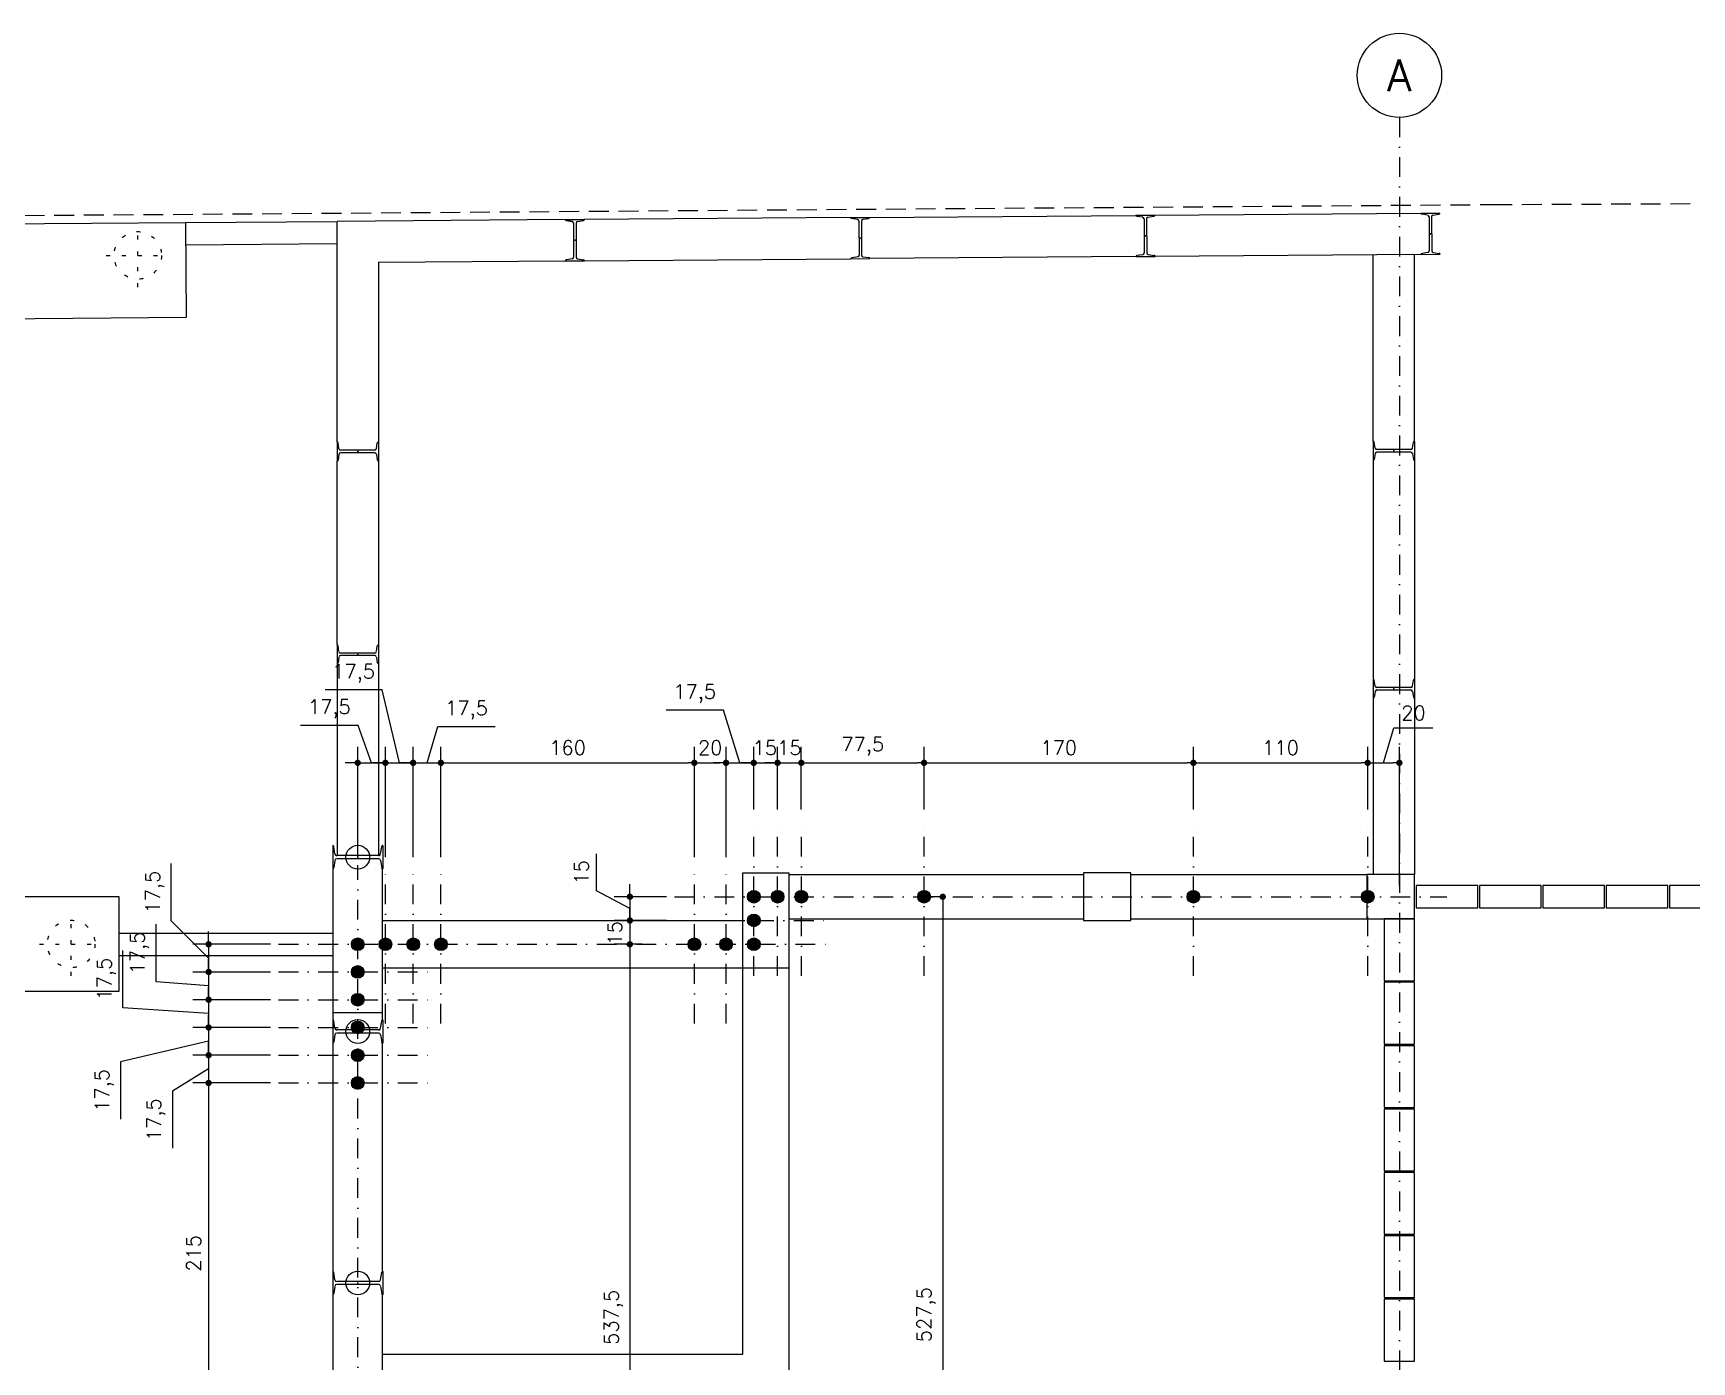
# Model space of a CAD drawing. Extents: x 26375 to 47400, y -1187 to 1911.
# Drawn here: x 42823 to 43870, y 1073 to 1911 of the extents above; entities that cross this region are included whole.
import ezdxf
from ezdxf.enums import TextEntityAlignment as Align

# ---------------------------------------------------------------- set-up
doc = ezdxf.new("R2010")
doc.units = 0
doc.header["$LTSCALE"] = 25
for name, pattern in [('DASHDOT', [1, 0.5, -0.25, 0, -0.25]), ('DASHED2', [0.375, 0.25, -0.125]), ('ESTILO_TQS_0002', [0.4, 0.1, -0.3])]:
    doc.linetypes.add(name, pattern=pattern)
for name, color, linetype in [('COTA', 1, 'Continuous'), ('EIXO_AUXILIAR', 1, 'DASHDOT'), ('EIXOS', 1, 'DASHDOT'), ('FERRO', 4, 'Continuous'), ('H7', 1, 'Continuous'), ('IND-EIXOS', 2, 'Continuous'), ('PROJ', 252, 'Continuous'), ('TERRENO', 1, 'Continuous'), ('TEXT-EIXOS', 3, 'Continuous')]:
    doc.layers.add(name, color=color, linetype=linetype)
doc.styles.add('COTA', font='romans.shx')
doc.styles.get("Standard").update_dxf_attribs({"font": 'romans.shx'})
doc.dimstyles.new('forma', dxfattribs={"dimtxt": 1.8, "dimasz": 0.8, "dimexe": 2, "dimexo": 1, "dimgap": 1, "dimtad": 1, "dimdec": 1, "dimzin": 9, "dimtxsty": 'COTA', "dimblk1": 'DOT', "dimblk2": 'DOT', "dimsah": 1, "dimcen": 0, "dimdle": 1, "dimclrd": 256, "dimclre": 256, "dimclrt": 2, "dimadec": 0, "dimazin": 0, "dimtfac": 1, "dimtdec": 0, "dimtmove": 0, "dimatfit": 3, "dimfxl": 1, "dimtolj": 1, "dimtzin": 0, "dimarcsym": 0})

# ---------------------------------------------------------------- blocks, each defined once
blk = doc.blocks.new('A$Cfd6049db')
at = {"layer": 'PROJ'}
for points in [[(-2815.9, -408), (-2776.9, -408), (-2776.9, -394), (-2815.9, -394), (-2815.9, -408)], [(-2775.9, -408), (-2736.9, -408), (-2736.9, -394), (-2775.9, -394), (-2775.9, -408)], [(-2735.9, -408), (-2696.9, -408), (-2696.9, -394), (-2735.9, -394), (-2735.9, -408)], [(-2695.9, -408), (-2656.9, -408), (-2656.9, -394), (-2695.9, -394), (-2695.9, -408)], [(-2655.9, -408), (-2616.9, -408), (-2616.9, -394), (-2655.9, -394), (-2655.9, -408)], [(-2835.9, -415), (-2835.9, -454), (-2816.9, -454), (-2816.9, -415), (-2835.9, -415)], [(-2835.9, -455), (-2835.9, -494), (-2816.9, -494), (-2816.9, -455), (-2835.9, -455)], [(-2835.9, -495), (-2835.9, -534), (-2816.9, -534), (-2816.9, -495), (-2835.9, -495)], [(-2835.9, -535), (-2835.9, -574), (-2816.9, -574), (-2816.9, -535), (-2835.9, -535)], [(-2835.9, -575), (-2835.9, -614), (-2816.9, -614), (-2816.9, -575), (-2835.9, -575)], [(-2835.9, -615), (-2835.9, -654), (-2816.9, -654), (-2816.9, -615), (-2835.9, -615)], [(-2835.9, -655), (-2835.9, -694), (-2816.9, -694), (-2816.9, -655), (-2835.9, -655)]]:
    blk.add_lwpolyline(points, dxfattribs=at)
blk = doc.blocks.new('perfilW310x52')
at = {"layer": 'PROJ', "linetype": 'Continuous'}
for p, q in [((-0.084, 0.158), (0.064, 0.158)), ((-0.031, 0.144), (-0.076, 0.151)), ((-0.02, 0.132), (-0.02, -0.132)), ((0, 0.132), (0, -0.132)), ((0.011, 0.144), (0.056, 0.151)), ((-0.084, -0.158), (0.064, -0.158)), ((-0.031, -0.144), (-0.076, -0.151)), ((0.011, -0.144), (0.056, -0.151))]:
    blk.add_line(p, q, dxfattribs=at)
at = {"layer": 'PROJ'}
blk.add_circle((-0.01, 0), 0.075, dxfattribs=at)
at = {"layer": 'PROJ', "linetype": 'Continuous'}
for centre, radius, start, end in [((-0.076, 0.158), 0.00749, 180, 270), ((-0.032, 0.132), 0.0125, 0, 81.1582), ((0.012, 0.132), 0.0125, 98.8418, 180), ((0.056, 0.158), 0.00749, 270, 0), ((-0.076, -0.158), 0.00749, 90, 180), ((-0.032, -0.132), 0.0125, 278.8418, 0), ((0.012, -0.132), 0.0125, 180, 261.1582), ((0.056, -0.158), 0.00749, 0, 90)]:
    blk.add_arc(centre, radius, start, end, dxfattribs=at)
at = {"layer": 'PROJ'}
blk.add_point((-0.01, 0), dxfattribs=at)
blk = doc.blocks.new('perfilW250x38-5')
at = {"layer": 'PROJ', "linetype": 'Continuous'}
for p, q in [((0.086, 0.066), (0.206, 0.066)), ((0.129, 0.054), (0.092, 0.059)), ((0.138, 0.043), (0.138, -0.172)), ((0.154, 0.043), (0.154, -0.172)), ((0.163, 0.054), (0.2, 0.059)), ((0.086, -0.194), (0.206, -0.194)), ((0.129, -0.183), (0.092, -0.188)), ((0.163, -0.183), (0.2, -0.188))]:
    blk.add_line(p, q, dxfattribs=at)
for centre, radius, start, end in [((0.092, 0.066), 0.00614, 180, 270), ((0.128, 0.043), 0.0102, 0, 81.1582), ((0.164, 0.043), 0.0102, 98.8418, 180), ((0.2, 0.066), 0.00614, 270, 0), ((0.092, -0.194), 0.00614, 90, 180), ((0.128, -0.172), 0.0102, 278.8418, 0), ((0.164, -0.172), 0.0102, 180, 261.1582), ((0.2, -0.194), 0.00614, 0, 90)]:
    blk.add_arc(centre, radius, start, end, dxfattribs=at)
at = {"layer": 'PROJ'}
blk.add_point((0.146, -0.064), dxfattribs=at)
blk = doc.blocks.new('A$Cef5519e7')
at = {"layer": 'PROJ'}
for points in [[(554, -141.6), (410, -142.7)], [(410, -281.8), (410, -142.7)], [(734, -140.3), (566.1, -141.6)], [(746.1, -140.2), (914, -138.9)], [(926, -138.8), (1094, -137.6)], [(566.1, -167.6), (734.2, -166.3)], [(914.2, -164.9), (746.3, -166.2)], [(1094.2, -163.6), (926.2, -164.8)], [(1064, -281.5), (1064, -163.8)], [(1090, -281.5), (1090, -163.6)], [(436, -168.5), (554.2, -167.6)], [(436, -168.5), (436, -281.8)], [(410, -409.8), (410, -293.9)], [(436, -293.9), (436, -409.8)], [(1064, -293.6), (1064, -431.5)], [(1090, -293.6), (1090, -431.5)], [(410, -421.9), (410, -542.9)], [(436, -421.9), (436, -542.9)], [(407.5, -646.5), (407.5, -551.2)], [(438.5, -646.5), (438.5, -551.2)], [(407.5, -805.2), (407.5, -661.2)], [(438.5, -805.2), (438.5, -661.2)], [(407.5, -915.2), (407.5, -820)], [(438.5, -915.2), (438.5, -820)]]:
    blk.add_lwpolyline(points, dxfattribs=at)
at = {"layer": 'PROJ', "color": 111, "xscale": 100, "yscale": 100, "zscale": 100}
blk.add_blockref('perfilW250x38-5', (545.4, -148.1), dxfattribs=at)
for name, p, rotation in [('perfilW250x38-5', (725.5, -146.9), 0.4262441067884888), ('perfilW250x38-5', (905.5, -145.5), 0.4262441067884888), ('perfilW250x38-5', (1085.4, -144.2), 0.4262441067884888), ('perfilW250x38-5', (429.4, -273.3), 270), ('perfilW250x38-5', (1083.4, -272.9), 270), ('perfilW250x38-5', (429.4, -401.3), 270), ('perfilW250x38-5', (1083.4, -423), 270), ('perfilW310x52', (423, -544.9), 270), ('perfilW310x52', (423, -654.9), 270), ('perfilW310x52', (423, -813.6), 270)]:
    blk.add_blockref(name, p, dxfattribs=dict(at, rotation=rotation))
blk = doc.blocks.new('GR-0909')
at = {"layer": 'H7'}
blk.add_hatch(color=256, dxfattribs=at).paths.add_polyline_path([(4, 0, 1), (-4, 0, 1)])
at = {"layer": 'FERRO', "linetype": 'Continuous'}
blk.add_circle((0, 0), 4, dxfattribs=at)
blk = doc.blocks.new('GR-1409')
at = {"layer": 'H7'}
blk.add_hatch(color=256, dxfattribs=at).paths.add_polyline_path([(-4, 0, 1), (4, 0, 1)])
at = {"layer": 'FERRO', "linetype": 'Continuous'}
blk.add_circle((0, 0), 4, dxfattribs=at)
blk = doc.blocks.new('_Dot')
at = {"color": 0, "linetype": 'ByBlock', "lineweight": -2}
blk.add_line((-0.5, 0), (-1, 0), dxfattribs=at)
at = {"color": 0, "linetype": 'ByBlock', "const_width": 0.5}
blk.add_lwpolyline([(-0.25, 0, 1), (0.25, 0, 1)], format="xyb", close=True, dxfattribs=at)
blk = doc.blocks.new('*D1115')
at = {"layer": 'COTA', "lineweight": -2, "transparency": 16777216}
for p, q in [((43027.9, 1474.3), (42991.7, 1474.3)), ((43036.5, 1450.7), (43027.9, 1474.3)), ((43027.7, 1391.2), (43027.7, 1460.7)), ((43045.2, 1391.2), (43045.2, 1460.7)), ((43023.7, 1450.7), (43019.7, 1450.7)), ((43027.7, 1450.7), (43045.2, 1450.7)), ((43027.7, 1450.7), (43045.2, 1450.7)), ((43049.2, 1450.7), (43053.2, 1450.7))]:
    blk.add_line(p, q, dxfattribs=at)
at = {"layer": 'Defpoints', "color": 0, "transparency": 16777216}
for p in [(43045.2, 1450.7), (43027.7, 1386.2), (43045.2, 1386.2)]:
    blk.add_point(p, dxfattribs=at)
at = {"layer": 'COTA', "lineweight": -2, "transparency": 16777216, "xscale": 4, "yscale": 4, "zscale": 4}
blk.add_blockref('_Dot', (43027.7, 1450.7), dxfattribs=at)
at = {"layer": 'COTA', "lineweight": -2, "transparency": 16777216, "xscale": 4, "yscale": 4, "zscale": 4, "rotation": 180}
blk.add_blockref('_Dot', (43045.2, 1450.7), dxfattribs=at)
at = {"layer": 'COTA', "color": 2, "transparency": 16777216, "insert": (43009.8, 1484.7), "char_height": 9, "attachment_point": 5, "style": 'COTA'}
blk.add_mtext('\\A1;17,5 ', dxfattribs=at)
blk = doc.blocks.new('*D1116')
at = {"layer": 'COTA', "lineweight": -2, "transparency": 16777216}
for p, q in [((43043.2, 1496.7), (43007.1, 1496.7)), ((43054, 1450.7), (43043.2, 1496.7)), ((43045.2, 1391.2), (43045.2, 1460.7)), ((43062.7, 1391.2), (43062.7, 1460.7)), ((43041.2, 1450.7), (43037.2, 1450.7)), ((43045.2, 1450.7), (43062.7, 1450.7)), ((43045.2, 1450.7), (43062.7, 1450.7)), ((43066.7, 1450.7), (43070.7, 1450.7))]:
    blk.add_line(p, q, dxfattribs=at)
at = {"layer": 'Defpoints', "color": 0, "transparency": 16777216}
for p in [(43062.7, 1450.7), (43045.2, 1386.2), (43062.7, 1386.2)]:
    blk.add_point(p, dxfattribs=at)
at = {"layer": 'COTA', "lineweight": -2, "transparency": 16777216, "xscale": 4, "yscale": 4, "zscale": 4}
blk.add_blockref('_Dot', (43045.2, 1450.7), dxfattribs=at)
at = {"layer": 'COTA', "lineweight": -2, "transparency": 16777216, "xscale": 4, "yscale": 4, "zscale": 4, "rotation": 180}
blk.add_blockref('_Dot', (43062.7, 1450.7), dxfattribs=at)
at = {"layer": 'COTA', "color": 2, "transparency": 16777216, "insert": (43025.1, 1507.1), "char_height": 9, "attachment_point": 5, "style": 'COTA'}
blk.add_mtext('\\A1;17,5 ', dxfattribs=at)
blk = doc.blocks.new('*D1117')
at = {"layer": 'COTA', "lineweight": -2, "transparency": 16777216}
for p, q in [((43071.5, 1450.7), (43078.3, 1473.6)), ((43078.3, 1473.6), (43114.5, 1473.6)), ((43062.7, 1391.2), (43062.7, 1460.7)), ((43080.2, 1391.2), (43080.2, 1460.7)), ((43058.7, 1450.7), (43054.7, 1450.7)), ((43062.7, 1450.7), (43080.2, 1450.7)), ((43062.7, 1450.7), (43080.2, 1450.7)), ((43084.2, 1450.7), (43088.2, 1450.7))]:
    blk.add_line(p, q, dxfattribs=at)
at = {"layer": 'Defpoints', "color": 0, "transparency": 16777216}
for p in [(43080.2, 1450.7), (43062.7, 1386.2), (43080.2, 1386.2)]:
    blk.add_point(p, dxfattribs=at)
at = {"layer": 'COTA', "lineweight": -2, "transparency": 16777216, "xscale": 4, "yscale": 4, "zscale": 4}
blk.add_blockref('_Dot', (43062.7, 1450.7), dxfattribs=at)
at = {"layer": 'COTA', "lineweight": -2, "transparency": 16777216, "xscale": 4, "yscale": 4, "zscale": 4, "rotation": 180}
blk.add_blockref('_Dot', (43080.2, 1450.7), dxfattribs=at)
at = {"layer": 'COTA', "color": 2, "transparency": 16777216, "insert": (43096.4, 1483.9), "char_height": 9, "attachment_point": 5, "style": 'COTA'}
blk.add_mtext('\\A1;17,5 ', dxfattribs=at)
blk = doc.blocks.new('*D1118')
at = {"layer": 'COTA', "lineweight": -2, "transparency": 16777216}
for p, q in [((43080.2, 1391.2), (43080.2, 1460.7)), ((43240.2, 1391.2), (43240.2, 1460.7)), ((43084.2, 1450.7), (43236.2, 1450.7))]:
    blk.add_line(p, q, dxfattribs=at)
at = {"layer": 'Defpoints', "color": 0, "transparency": 16777216}
for p in [(43240.2, 1450.7), (43080.2, 1386.2), (43240.2, 1386.2)]:
    blk.add_point(p, dxfattribs=at)
at = {"layer": 'COTA', "lineweight": -2, "transparency": 16777216, "xscale": 4, "yscale": 4, "zscale": 4, "rotation": 180}
blk.add_blockref('_Dot', (43080.2, 1450.7), dxfattribs=at)
at = {"layer": 'COTA', "lineweight": -2, "transparency": 16777216, "xscale": 4, "yscale": 4, "zscale": 4}
blk.add_blockref('_Dot', (43240.2, 1450.7), dxfattribs=at)
at = {"layer": 'COTA', "color": 2, "transparency": 16777216, "insert": (43160.2, 1460.2), "char_height": 9, "attachment_point": 5, "style": 'COTA'}
blk.add_mtext('\\A1;160 ', dxfattribs=at)
blk = doc.blocks.new('*D1119')
at = {"layer": 'COTA', "lineweight": -2, "transparency": 16777216}
for p, q in [((43240.2, 1391.2), (43240.2, 1460.7)), ((43260.2, 1391.2), (43260.2, 1460.7)), ((43244.2, 1450.7), (43256.2, 1450.7))]:
    blk.add_line(p, q, dxfattribs=at)
at = {"layer": 'Defpoints', "color": 0, "transparency": 16777216}
for p in [(43260.2, 1450.7), (43240.2, 1386.2), (43260.2, 1386.2)]:
    blk.add_point(p, dxfattribs=at)
at = {"layer": 'COTA', "lineweight": -2, "transparency": 16777216, "xscale": 4, "yscale": 4, "zscale": 4, "rotation": 180}
blk.add_blockref('_Dot', (43240.2, 1450.7), dxfattribs=at)
at = {"layer": 'COTA', "lineweight": -2, "transparency": 16777216, "xscale": 4, "yscale": 4, "zscale": 4}
blk.add_blockref('_Dot', (43260.2, 1450.7), dxfattribs=at)
at = {"layer": 'COTA', "color": 2, "transparency": 16777216, "insert": (43250.2, 1460.2), "char_height": 9, "attachment_point": 5, "style": 'COTA'}
blk.add_mtext('\\A1;20 ', dxfattribs=at)
blk = doc.blocks.new('*D1120')
at = {"layer": 'COTA', "lineweight": -2, "transparency": 16777216}
for p, q in [((43258.5, 1483.9), (43222.3, 1483.9)), ((43269, 1450.7), (43258.5, 1483.9)), ((43260.2, 1391.2), (43260.2, 1460.7)), ((43277.7, 1421.2), (43277.7, 1460.7)), ((43256.2, 1450.7), (43252.2, 1450.7)), ((43260.2, 1450.7), (43277.7, 1450.7)), ((43260.2, 1450.7), (43277.7, 1450.7)), ((43281.7, 1450.7), (43285.7, 1450.7))]:
    blk.add_line(p, q, dxfattribs=at)
at = {"layer": 'Defpoints', "color": 0, "transparency": 16777216}
for p in [(43277.7, 1450.7), (43277.7, 1416.2), (43260.2, 1386.2)]:
    blk.add_point(p, dxfattribs=at)
at = {"layer": 'COTA', "lineweight": -2, "transparency": 16777216, "xscale": 4, "yscale": 4, "zscale": 4}
blk.add_blockref('_Dot', (43260.2, 1450.7), dxfattribs=at)
at = {"layer": 'COTA', "lineweight": -2, "transparency": 16777216, "xscale": 4, "yscale": 4, "zscale": 4, "rotation": 180}
blk.add_blockref('_Dot', (43277.7, 1450.7), dxfattribs=at)
at = {"layer": 'COTA', "color": 2, "transparency": 16777216, "insert": (43240.4, 1494.3), "char_height": 9, "attachment_point": 5, "style": 'COTA'}
blk.add_mtext('\\A1;17,5 ', dxfattribs=at)
blk = doc.blocks.new('*D1121')
at = {"layer": 'COTA', "lineweight": -2, "transparency": 16777216}
for p, q in [((43277.7, 1421.2), (43277.7, 1460.7)), ((43292.7, 1421.2), (43292.7, 1460.7)), ((43273.7, 1450.7), (43269.7, 1450.7)), ((43277.7, 1450.7), (43292.7, 1450.7)), ((43296.7, 1450.7), (43300.7, 1450.7))]:
    blk.add_line(p, q, dxfattribs=at)
at = {"layer": 'Defpoints', "color": 0, "transparency": 16777216}
for p in [(43292.7, 1450.7), (43277.7, 1416.2), (43292.7, 1416.2)]:
    blk.add_point(p, dxfattribs=at)
at = {"layer": 'COTA', "lineweight": -2, "transparency": 16777216, "xscale": 4, "yscale": 4, "zscale": 4}
blk.add_blockref('_Dot', (43277.7, 1450.7), dxfattribs=at)
at = {"layer": 'COTA', "lineweight": -2, "transparency": 16777216, "xscale": 4, "yscale": 4, "zscale": 4, "rotation": 180}
blk.add_blockref('_Dot', (43292.7, 1450.7), dxfattribs=at)
at = {"layer": 'COTA', "color": 2, "transparency": 16777216, "insert": (43284.7, 1460.2), "char_height": 9, "attachment_point": 5, "style": 'COTA'}
blk.add_mtext('\\A1;15 ', dxfattribs=at)
blk = doc.blocks.new('*D1122')
at = {"layer": 'COTA', "lineweight": -2, "transparency": 16777216}
for p, q in [((43292.7, 1421.2), (43292.7, 1460.7)), ((43307.7, 1421.2), (43307.7, 1460.7)), ((43288.7, 1450.7), (43284.7, 1450.7)), ((43292.7, 1450.7), (43307.7, 1450.7)), ((43311.7, 1450.7), (43315.7, 1450.7))]:
    blk.add_line(p, q, dxfattribs=at)
at = {"layer": 'Defpoints', "color": 0, "transparency": 16777216}
for p in [(43307.7, 1450.7), (43292.7, 1416.2), (43307.7, 1416.2)]:
    blk.add_point(p, dxfattribs=at)
at = {"layer": 'COTA', "lineweight": -2, "transparency": 16777216, "xscale": 4, "yscale": 4, "zscale": 4}
blk.add_blockref('_Dot', (43292.7, 1450.7), dxfattribs=at)
at = {"layer": 'COTA', "lineweight": -2, "transparency": 16777216, "xscale": 4, "yscale": 4, "zscale": 4, "rotation": 180}
blk.add_blockref('_Dot', (43307.7, 1450.7), dxfattribs=at)
at = {"layer": 'COTA', "color": 2, "transparency": 16777216, "insert": (43300.2, 1460.2), "char_height": 9, "attachment_point": 5, "style": 'COTA'}
blk.add_mtext('\\A1;15 ', dxfattribs=at)
blk = doc.blocks.new('*D1123')
at = {"layer": 'COTA', "lineweight": -2, "transparency": 16777216}
for p, q in [((43307.7, 1421.2), (43307.7, 1460.7)), ((43385.2, 1421.2), (43385.2, 1460.7)), ((43311.7, 1450.7), (43381.2, 1450.7))]:
    blk.add_line(p, q, dxfattribs=at)
at = {"layer": 'Defpoints', "color": 0, "transparency": 16777216}
for p in [(43385.2, 1450.7), (43307.7, 1416.2), (43385.2, 1416.2)]:
    blk.add_point(p, dxfattribs=at)
at = {"layer": 'COTA', "lineweight": -2, "transparency": 16777216, "xscale": 4, "yscale": 4, "zscale": 4, "rotation": 180}
blk.add_blockref('_Dot', (43307.7, 1450.7), dxfattribs=at)
at = {"layer": 'COTA', "lineweight": -2, "transparency": 16777216, "xscale": 4, "yscale": 4, "zscale": 4}
blk.add_blockref('_Dot', (43385.2, 1450.7), dxfattribs=at)
at = {"layer": 'COTA', "color": 2, "transparency": 16777216, "insert": (43346.5, 1461.1), "char_height": 9, "attachment_point": 5, "style": 'COTA'}
blk.add_mtext('\\A1;77,5 ', dxfattribs=at)
blk = doc.blocks.new('*D1124')
at = {"layer": 'COTA', "lineweight": -2, "transparency": 16777216}
for p, q in [((43385.2, 1421.2), (43385.2, 1460.7)), ((43555.2, 1421.2), (43555.2, 1460.7)), ((43389.2, 1450.7), (43551.2, 1450.7))]:
    blk.add_line(p, q, dxfattribs=at)
at = {"layer": 'Defpoints', "color": 0, "transparency": 16777216}
for p in [(43555.2, 1450.7), (43385.2, 1416.2), (43555.2, 1416.2)]:
    blk.add_point(p, dxfattribs=at)
at = {"layer": 'COTA', "lineweight": -2, "transparency": 16777216, "xscale": 4, "yscale": 4, "zscale": 4, "rotation": 180}
blk.add_blockref('_Dot', (43385.2, 1450.7), dxfattribs=at)
at = {"layer": 'COTA', "lineweight": -2, "transparency": 16777216, "xscale": 4, "yscale": 4, "zscale": 4}
blk.add_blockref('_Dot', (43555.2, 1450.7), dxfattribs=at)
at = {"layer": 'COTA', "color": 2, "transparency": 16777216, "insert": (43470.2, 1460.2), "char_height": 9, "attachment_point": 5, "style": 'COTA'}
blk.add_mtext('\\A1;170 ', dxfattribs=at)
blk = doc.blocks.new('*D1125')
at = {"layer": 'COTA', "lineweight": -2, "transparency": 16777216}
for p, q in [((43555.2, 1421.2), (43555.2, 1460.7)), ((43665.2, 1421.2), (43665.2, 1460.7)), ((43559.2, 1450.7), (43661.2, 1450.7))]:
    blk.add_line(p, q, dxfattribs=at)
at = {"layer": 'Defpoints', "color": 0, "transparency": 16777216}
for p in [(43665.2, 1450.7), (43555.2, 1416.2), (43665.2, 1416.2)]:
    blk.add_point(p, dxfattribs=at)
at = {"layer": 'COTA', "lineweight": -2, "transparency": 16777216, "xscale": 4, "yscale": 4, "zscale": 4, "rotation": 180}
blk.add_blockref('_Dot', (43555.2, 1450.7), dxfattribs=at)
at = {"layer": 'COTA', "lineweight": -2, "transparency": 16777216, "xscale": 4, "yscale": 4, "zscale": 4}
blk.add_blockref('_Dot', (43665.2, 1450.7), dxfattribs=at)
at = {"layer": 'COTA', "color": 2, "transparency": 16777216, "insert": (43610.2, 1460.2), "char_height": 9, "attachment_point": 5, "style": 'COTA'}
blk.add_mtext('\\A1;110 ', dxfattribs=at)
blk = doc.blocks.new('*D1126')
at = {"layer": 'COTA', "lineweight": -2, "transparency": 16777216}
for p, q in [((43675.2, 1450.7), (43681.8, 1472.7)), ((43681.8, 1472.7), (43706.4, 1472.7)), ((43665.2, 1421.2), (43665.2, 1460.7)), ((43685.2, 1373.3), (43685.2, 1460.7)), ((43669.2, 1450.7), (43681.2, 1450.7))]:
    blk.add_line(p, q, dxfattribs=at)
at = {"layer": 'Defpoints', "color": 0, "transparency": 16777216}
for p in [(43685.2, 1450.7), (43665.2, 1416.2), (43685.2, 1368.3)]:
    blk.add_point(p, dxfattribs=at)
at = {"layer": 'COTA', "lineweight": -2, "transparency": 16777216, "xscale": 4, "yscale": 4, "zscale": 4, "rotation": 180}
blk.add_blockref('_Dot', (43665.2, 1450.7), dxfattribs=at)
at = {"layer": 'COTA', "lineweight": -2, "transparency": 16777216, "xscale": 4, "yscale": 4, "zscale": 4}
blk.add_blockref('_Dot', (43685.2, 1450.7), dxfattribs=at)
at = {"layer": 'COTA', "color": 2, "transparency": 16777216, "insert": (43694.1, 1482.2), "char_height": 9, "attachment_point": 5, "style": 'COTA'}
blk.add_mtext('\\A1;20 ', dxfattribs=at)
blk = doc.blocks.new('*D1127')
at = {"layer": 'COTA', "lineweight": -2, "transparency": 16777216}
for p, q in [((42910, 1351), (42910, 1387.2)), ((42933.6, 1327.5), (42910, 1351)), ((42933.6, 1340.2), (42933.6, 1344.2)), ((42972.7, 1336.2), (42923.6, 1336.2)), ((42933.6, 1336.2), (42933.6, 1318.7)), ((42933.6, 1336.2), (42933.6, 1318.7)), ((42972.7, 1318.7), (42923.6, 1318.7)), ((42933.6, 1314.7), (42933.6, 1310.7))]:
    blk.add_line(p, q, dxfattribs=at)
at = {"layer": 'Defpoints', "color": 0, "transparency": 16777216}
for p in [(42977.7, 1336.2), (42933.6, 1318.7), (42977.7, 1318.7)]:
    blk.add_point(p, dxfattribs=at)
at = {"layer": 'COTA', "lineweight": -2, "transparency": 16777216, "xscale": 4, "yscale": 4, "zscale": 4}
for p, rotation in [((42933.6, 1336.2), 270), ((42933.6, 1318.7), 90)]:
    blk.add_blockref('_Dot', p, dxfattribs=dict(at, rotation=rotation))
at = {"layer": 'COTA', "color": 2, "transparency": 16777216, "insert": (42899.6, 1369.1), "char_height": 9, "attachment_point": 5, "rotation": 90, "style": 'COTA'}
blk.add_mtext('\\A1;17,5 ', dxfattribs=at)
blk = doc.blocks.new('*D1128')
at = {"layer": 'COTA', "lineweight": -2, "transparency": 16777216}
for p, q in [((42900.4, 1312.6), (42900.4, 1348.8)), ((42933.6, 1322.7), (42933.6, 1326.7)), ((42933.6, 1310), (42900.4, 1312.6)), ((42972.7, 1318.7), (42923.6, 1318.7)), ((42933.6, 1318.7), (42933.6, 1301.2)), ((42933.6, 1318.7), (42933.6, 1301.2)), ((42972.7, 1301.2), (42923.6, 1301.2)), ((42933.6, 1297.2), (42933.6, 1293.2))]:
    blk.add_line(p, q, dxfattribs=at)
at = {"layer": 'Defpoints', "color": 0, "transparency": 16777216}
for p in [(42977.7, 1318.7), (42933.6, 1301.2), (42977.7, 1301.2)]:
    blk.add_point(p, dxfattribs=at)
at = {"layer": 'COTA', "lineweight": -2, "transparency": 16777216, "xscale": 4, "yscale": 4, "zscale": 4}
for p, rotation in [((42933.6, 1318.7), 270), ((42933.6, 1301.2), 90)]:
    blk.add_blockref('_Dot', p, dxfattribs=dict(at, rotation=rotation))
at = {"layer": 'COTA', "color": 2, "transparency": 16777216, "insert": (42890, 1330.7), "char_height": 9, "attachment_point": 5, "rotation": 90, "style": 'COTA'}
blk.add_mtext('\\A1;17,5 ', dxfattribs=at)
blk = doc.blocks.new('*D1129')
at = {"layer": 'COTA', "lineweight": -2, "transparency": 16777216}
for p, q in [((42879.4, 1296.1), (42879.4, 1332.2)), ((42933.6, 1305.2), (42933.6, 1309.2)), ((42972.7, 1301.2), (42923.6, 1301.2)), ((42933.6, 1301.2), (42933.6, 1283.7)), ((42933.6, 1301.2), (42933.6, 1283.7)), ((42933.6, 1292.5), (42879.4, 1296.1)), ((42972.7, 1283.7), (42923.6, 1283.7)), ((42933.6, 1279.7), (42933.6, 1275.7))]:
    blk.add_line(p, q, dxfattribs=at)
at = {"layer": 'Defpoints', "color": 0, "transparency": 16777216}
for p in [(42977.7, 1301.2), (42933.6, 1283.7), (42977.7, 1283.7)]:
    blk.add_point(p, dxfattribs=at)
at = {"layer": 'COTA', "lineweight": -2, "transparency": 16777216, "xscale": 4, "yscale": 4, "zscale": 4}
for p, rotation in [((42933.6, 1301.2), 270), ((42933.6, 1283.7), 90)]:
    blk.add_blockref('_Dot', p, dxfattribs=dict(at, rotation=rotation))
at = {"layer": 'COTA', "color": 2, "transparency": 16777216, "insert": (42869.1, 1314.2), "char_height": 9, "attachment_point": 5, "rotation": 90, "style": 'COTA'}
blk.add_mtext('\\A1;17,5 ', dxfattribs=at)
blk = doc.blocks.new('*D1130')
at = {"layer": 'COTA', "lineweight": -2, "transparency": 16777216}
for p, q in [((42933.6, 1287.7), (42933.6, 1291.7)), ((42972.7, 1283.7), (42923.6, 1283.7)), ((42933.6, 1283.7), (42933.6, 1266.2)), ((42933.6, 1283.7), (42933.6, 1266.2)), ((42933.6, 1275), (42878, 1262.1)), ((42878, 1262.1), (42878, 1225.9)), ((42972.7, 1266.2), (42923.6, 1266.2)), ((42933.6, 1262.2), (42933.6, 1258.2))]:
    blk.add_line(p, q, dxfattribs=at)
at = {"layer": 'Defpoints', "color": 0, "transparency": 16777216}
for p in [(42977.7, 1283.7), (42933.6, 1266.2), (42977.7, 1266.2)]:
    blk.add_point(p, dxfattribs=at)
at = {"layer": 'COTA', "lineweight": -2, "transparency": 16777216, "xscale": 4, "yscale": 4, "zscale": 4}
for p, rotation in [((42933.6, 1283.7), 270), ((42933.6, 1266.2), 90)]:
    blk.add_blockref('_Dot', p, dxfattribs=dict(at, rotation=rotation))
at = {"layer": 'COTA', "color": 2, "transparency": 16777216, "insert": (42867.6, 1244), "char_height": 9, "attachment_point": 5, "rotation": 90, "style": 'COTA'}
blk.add_mtext('\\A1;17,5 ', dxfattribs=at)
blk = doc.blocks.new('*D1131')
at = {"layer": 'COTA', "lineweight": -2, "transparency": 16777216}
for p, q in [((42933.6, 1270.2), (42933.6, 1274.2)), ((42933.6, 1257.5), (42910.7, 1243.6)), ((42972.7, 1266.2), (42923.6, 1266.2)), ((42933.6, 1266.2), (42933.6, 1248.7)), ((42933.6, 1266.2), (42933.6, 1248.7)), ((42972.7, 1248.7), (42923.6, 1248.7)), ((42910.7, 1243.6), (42910.7, 1207.5)), ((42933.6, 1244.7), (42933.6, 1240.7))]:
    blk.add_line(p, q, dxfattribs=at)
at = {"layer": 'Defpoints', "color": 0, "transparency": 16777216}
for p in [(42977.7, 1266.2), (42933.6, 1248.7), (42977.7, 1248.7)]:
    blk.add_point(p, dxfattribs=at)
at = {"layer": 'COTA', "lineweight": -2, "transparency": 16777216, "xscale": 4, "yscale": 4, "zscale": 4}
for p, rotation in [((42933.6, 1266.2), 270), ((42933.6, 1248.7), 90)]:
    blk.add_blockref('_Dot', p, dxfattribs=dict(at, rotation=rotation))
at = {"layer": 'COTA', "color": 2, "transparency": 16777216, "insert": (42900.4, 1225.5), "char_height": 9, "attachment_point": 5, "rotation": 90, "style": 'COTA'}
blk.add_mtext('\\A1;17,5 ', dxfattribs=at)
blk = doc.blocks.new('*D1132')
at = {"layer": 'COTA', "lineweight": -2, "transparency": 16777216}
for p, q in [((42972.7, 1248.7), (42923.6, 1248.7)), ((42933.6, 1244.7), (42933.6, 1037.7)), ((42972.7, 1033.7), (42923.6, 1033.7))]:
    blk.add_line(p, q, dxfattribs=at)
at = {"layer": 'Defpoints', "color": 0, "transparency": 16777216}
for p in [(42977.7, 1248.7), (42933.6, 1033.7), (42977.7, 1033.7)]:
    blk.add_point(p, dxfattribs=at)
at = {"layer": 'COTA', "lineweight": -2, "transparency": 16777216, "xscale": 4, "yscale": 4, "zscale": 4}
for p, rotation in [((42933.6, 1248.7), 90), ((42933.6, 1033.7), 270)]:
    blk.add_blockref('_Dot', p, dxfattribs=dict(at, rotation=rotation))
at = {"layer": 'COTA', "color": 2, "transparency": 16777216, "insert": (42924.1, 1141.2), "char_height": 9, "attachment_point": 5, "rotation": 90, "style": 'COTA'}
blk.add_mtext('\\A1;215 ', dxfattribs=at)
blk = doc.blocks.new('*D1142')
at = {"layer": 'COTA', "lineweight": -2, "transparency": 16777216}
for p, q in [((43178.4, 1369.9), (43178.4, 1393.2)), ((43199.5, 1370.2), (43199.5, 1374.2)), ((43199.5, 1358.7), (43178.4, 1369.9)), ((43222.7, 1366.2), (43189.5, 1366.2)), ((43199.5, 1366.2), (43199.5, 1351.2)), ((43199.5, 1366.2), (43199.5, 1351.2)), ((43222.7, 1351.2), (43189.5, 1351.2)), ((43199.5, 1347.2), (43199.5, 1343.2))]:
    blk.add_line(p, q, dxfattribs=at)
at = {"layer": 'Defpoints', "color": 0, "transparency": 16777216}
for p in [(43227.7, 1366.2), (43199.5, 1351.2), (43227.7, 1351.2)]:
    blk.add_point(p, dxfattribs=at)
at = {"layer": 'COTA', "lineweight": -2, "transparency": 16777216, "xscale": 4, "yscale": 4, "zscale": 4}
for p, rotation in [((43199.5, 1366.2), 270), ((43199.5, 1351.2), 90)]:
    blk.add_blockref('_Dot', p, dxfattribs=dict(at, rotation=rotation))
at = {"layer": 'COTA', "color": 2, "transparency": 16777216, "insert": (43168.9, 1381.6), "char_height": 9, "attachment_point": 5, "rotation": 90, "style": 'COTA'}
blk.add_mtext('\\A1;15 ', dxfattribs=at)
blk = doc.blocks.new('*D1143')
at = {"layer": 'COTA', "lineweight": -2, "transparency": 16777216}
for p, q in [((43222.7, 1351.2), (43189.5, 1351.2)), ((43199.5, 1355.2), (43199.5, 1359.2)), ((43199.5, 1351.2), (43199.5, 1336.2)), ((43207.3, 1336.2), (43189.5, 1336.2)), ((43199.5, 1332.2), (43199.5, 1328.2))]:
    blk.add_line(p, q, dxfattribs=at)
at = {"layer": 'Defpoints', "color": 0, "transparency": 16777216}
for p in [(43227.7, 1351.2), (43199.5, 1336.2), (43212.3, 1336.2)]:
    blk.add_point(p, dxfattribs=at)
at = {"layer": 'COTA', "lineweight": -2, "transparency": 16777216, "xscale": 4, "yscale": 4, "zscale": 4}
for p, rotation in [((43199.5, 1351.2), 270), ((43199.5, 1336.2), 90)]:
    blk.add_blockref('_Dot', p, dxfattribs=dict(at, rotation=rotation))
at = {"layer": 'COTA', "color": 2, "transparency": 16777216, "insert": (43190, 1343.2), "char_height": 9, "attachment_point": 5, "rotation": 90, "style": 'COTA'}
blk.add_mtext('\\A1;15 ', dxfattribs=at)
blk = doc.blocks.new('*D1144')
at = {"layer": 'COTA', "lineweight": -2, "transparency": 16777216}
for p, q in [((43207.3, 1336.2), (43189.5, 1336.2)), ((43199.5, 1332.2), (43199.5, 802.7)), ((43207.4, 798.7), (43189.5, 798.7))]:
    blk.add_line(p, q, dxfattribs=at)
at = {"layer": 'Defpoints', "color": 0, "transparency": 16777216}
for p in [(43212.3, 1336.2), (43199.5, 798.7), (43212.4, 798.7)]:
    blk.add_point(p, dxfattribs=at)
at = {"layer": 'COTA', "lineweight": -2, "transparency": 16777216, "xscale": 4, "yscale": 4, "zscale": 4}
for p, rotation in [((43199.5, 1336.2), 90), ((43199.5, 798.7), 270)]:
    blk.add_blockref('_Dot', p, dxfattribs=dict(at, rotation=rotation))
at = {"layer": 'COTA', "color": 2, "transparency": 16777216, "insert": (43189.2, 1100.8), "char_height": 9, "attachment_point": 5, "rotation": 90, "style": 'COTA'}
blk.add_mtext('\\A1;537,5 ', dxfattribs=at)
blk = doc.blocks.new('*D1148')
at = {"layer": 'COTA', "lineweight": -2, "transparency": 16777216}
for p, q in [((43397.5, 1366.2), (43387, 1366.2)), ((43397, 1362.2), (43397, 842.7)), ((43442.7, 838.7), (43387, 838.7))]:
    blk.add_line(p, q, dxfattribs=at)
at = {"layer": 'Defpoints', "color": 0, "transparency": 16777216}
for p in [(43402.5, 1366.2), (43397, 838.7), (43447.7, 838.7)]:
    blk.add_point(p, dxfattribs=at)
at = {"layer": 'COTA', "lineweight": -2, "transparency": 16777216, "xscale": 4, "yscale": 4, "zscale": 4}
for p, rotation in [((43397, 1366.2), 90), ((43397, 838.7), 270)]:
    blk.add_blockref('_Dot', p, dxfattribs=dict(at, rotation=rotation))
at = {"layer": 'COTA', "color": 2, "transparency": 16777216, "insert": (43386.6, 1102.5), "char_height": 9, "attachment_point": 5, "rotation": 90, "style": 'COTA'}
blk.add_mtext('\\A1;527,5 ', dxfattribs=at)

msp = doc.modelspace()

# ---------------------------------------------------------------- linework, layer by layer
at = {"layer": 'EIXO_AUXILIAR', "color": 2}
for p, q in [((43277.74, 1316.22), (43277.74, 1416.22)), ((43292.74, 1316.22), (43292.74, 1416.22)), ((43307.74, 1316.22), (43307.74, 1416.22)), ((43385.24, 1316.22), (43385.24, 1416.22)), ((43555.24, 1316.22), (43555.24, 1416.22)), ((43665.24, 1316.22), (43665.24, 1416.22)), ((43027.74, 573.72), (43027.74, 1386.22)), ((43045.24, 1286.22), (43045.24, 1386.22)), ((43062.74, 1286.22), (43062.74, 1386.22)), ((43080.24, 1286.22), (43080.24, 1386.22)), ((43240.24, 1286.22), (43240.24, 1386.22)), ((43260.24, 1286.22), (43260.24, 1386.22)), ((43227.74, 1366.22), (43715.24, 1366.22)), ((43227.74, 1351.22), (43327.74, 1351.22)), ((42977.74, 1336.22), (43327.74, 1336.22)), ((42977.74, 1318.72), (43077.74, 1318.72)), ((42977.74, 1301.22), (43077.74, 1301.22)), ((42977.74, 1283.72), (43077.74, 1283.72)), ((42977.74, 1266.22), (43077.74, 1266.22)), ((42977.74, 1248.72), (43077.74, 1248.72))]:
    msp.add_line(p, q, dxfattribs=at)
at = {"layer": 'EIXOS'}
msp.add_line((43685.24, 1858), (43685.24, -301.3), dxfattribs=at)
at = {"layer": 'IND-EIXOS'}
msp.add_circle((43685.24, 1884.53), 26.59, dxfattribs=at)
at = {"layer": 'PROJ'}
for p, q in [((42678.94, 1789.78), (42918.93, 1791.63)), ((42918.93, 1791.63), (43014.74, 1792.37)), ((42918.93, 1791.63), (42919.39, 1731.63)), ((42919.04, 1777.63), (43014.74, 1778.37)), ((42919.39, 1731.63), (42679.4, 1729.78)), ((42816.86, 1366.37), (42876.86, 1366.37)), ((42876.86, 1366.37), (42876.86, 1306.37)), ((42876.86, 1343.22), (43011.89, 1343.22)), ((42876.86, 1329.22), (43011.89, 1329.22)), ((42876.86, 1306.37), (42816.86, 1306.37)), ((43012.24, 1293.22), (43043.24, 1293.22))]:
    msp.add_line(p, q, dxfattribs=at)
at = {"layer": 'PROJ', "linetype": 'ESTILO_TQS_0002'}
for p, q in [((42888.85, 1750.9), (42888.85, 1790.89)), ((42868.86, 1770.89), (42908.85, 1770.89)), ((42846.86, 1316.37), (42846.86, 1356.36)), ((42826.87, 1336.37), (42866.86, 1336.37))]:
    msp.add_line(p, q, dxfattribs=at)
at = {"layer": 'PROJ'}
for points in [[(43158.74, 1793.48), (43159.35, 1792.87), (43163.09, 1792.29), (43163.96, 1791.28)], [(43668.74, 1491.43), (43668.74, 1380.22)], [(43694.74, 1491.43), (43694.74, 1380.22)], [(43270.74, 1381.22), (43299.74, 1381.22), (43299.74, 1321.22), (43270.74, 1321.22), (43270.74, 1381.22)], [(43299.74, 1380.23), (43485.74, 1380.23)], [(43485.74, 1351.22), (43515.74, 1351.22), (43515.74, 1381.22), (43485.74, 1381.22), (43485.74, 1351.22)], [(43515.74, 1380.22), (43664.74, 1380.22)], [(43043.24, 1351.22), (43270.74, 1351.22)], [(43299.74, 1352.23), (43485.74, 1352.22)], [(43515.74, 1352.22), (43664.74, 1352.22)], [(43270.74, 1321.23), (43043.24, 1321.22)], [(43270.74, 1077.47), (43270.74, 1321.23)], [(43299.74, 1321.23), (43299.74, 820.72)], [(43043.24, 1077.47), (43270.74, 1077.47)]]:
    msp.add_lwpolyline(points, dxfattribs=at)
at = {"layer": 'PROJ', "linetype": 'Continuous'}
msp.add_lwpolyline([(43664.74, 1352.22), (43694.74, 1352.22), (43694.74, 1380.22), (43664.74, 1380.22), (43664.74, 1352.22)], dxfattribs=at)
at = {"layer": 'PROJ', "linetype": 'ESTILO_TQS_0002'}
for centre in [(42888.85, 1770.89), (42846.86, 1336.37)]:
    msp.add_ellipse(centre, major_axis=(10.61, 10.61), ratio=1, start_param=5.497787143782023, end_param=11.78097245096161, dxfattribs=at)
at = {"layer": 'TERRENO', "linetype": 'DASHED2', "ltscale": 2}
msp.add_lwpolyline([(45180.69, 1808.98), (44431.33, 1805.88), (43748.64, 1802.83), (42490.36, 1793.47), (42320.1, 796.76), (42236.07, 285.37), (42149.36, -150.24), (42140.74, -200.78), (43068.22, -205.32), (43375.01, -206.77), (43619.87, -209.19), (44192.07, -209.14), (44720.92, -217.74), (44958.38, -218.64)], dxfattribs=at)

# ---------------------------------------------------------------- block references
for name, p in [('GR-0909', (43277.74, 1366.22)), ('GR-0909', (43292.74, 1366.22)), ('GR-0909', (43307.74, 1366.22)), ('GR-1409', (43385.24, 1366.22)), ('GR-1409', (43555.24, 1366.22)), ('GR-1409', (43665.24, 1366.22)), ('GR-0909', (43277.74, 1351.22)), ('GR-0909', (43027.74, 1336.22)), ('GR-1409', (43045.24, 1336.22)), ('GR-0909', (43062.74, 1336.22)), ('GR-1409', (43080.24, 1336.22)), ('GR-1409', (43240.24, 1336.22)), ('GR-1409', (43260.24, 1336.22)), ('GR-0909', (43277.74, 1336.22)), ('GR-0909', (43027.74, 1301.22)), ('GR-0909', (43027.74, 1266.22))]:
    msp.add_blockref(name, p)
at = {"rotation": 90}
for p in [(43027.74, 1318.72), (43027.74, 1283.72), (43027.74, 1248.72)]:
    msp.add_blockref('GR-1409', p, dxfattribs=at)
at = {"layer": 'PROJ'}
for name, p in [('A$Cef5519e7', (42604.75, 1935.05)), ('A$Cfd6049db', (46511.6, 1767.21))]:
    msp.add_blockref(name, p, dxfattribs=at)

# ---------------------------------------------------------------- texts
at = {"layer": 'TEXT-EIXOS'}
msp.add_text('A', height=20, dxfattribs=at).set_placement((43685.13, 1884.53), align=Align.MIDDLE_CENTER)

# ---------------------------------------------------------------- dimensions: what is measured, and where the dimension line sits
at = {"layer": 'COTA'}
for base, p1, p2, picture, middle in [((43062.74, 1450.73), (43045.24, 1386.22), (43062.74, 1386.22), '*D1116', (43038.2, 1496.72)), ((43277.74, 1450.73), (43260.24, 1386.22), (43277.74, 1416.22), '*D1120', (43253.49, 1483.94)), ((43045.24, 1450.73), (43027.74, 1386.22), (43045.24, 1386.22), '*D1115', (43022.87, 1474.33)), ((43260.24, 1450.73), (43240.24, 1386.22), (43260.24, 1386.22), '*D1119', (43250.24, 1450.73)), ((43292.74, 1450.73), (43277.74, 1416.22), (43292.74, 1416.22), '*D1121', (43284.74, 1450.73)), ((43307.74, 1450.73), (43292.74, 1416.22), (43307.74, 1416.22), '*D1122', (43300.24, 1450.73))]:
    dim = msp.add_linear_dim(base=base, p1=p1, p2=p2, dimstyle='forma', override={"dimscale": 5, "dimpost": ' ', "dimtmove": 1}, dxfattribs=at)
    dim.commit()
    dim.dimension.update_dxf_attribs({"geometry": picture, "text_midpoint": middle, "dimtype": 160})
for base, p1, p2, picture, middle in [((43080.24, 1450.73), (43062.74, 1386.22), (43080.24, 1386.22), '*D1117', (43083.34, 1483.94)), ((43685.24, 1450.73), (43665.24, 1416.22), (43685.24, 1368.29), '*D1126', (43686.84, 1482.23)), ((43240.24, 1450.73), (43080.24, 1386.22), (43240.24, 1386.22), '*D1118', (43160.24, 1460.23)), ((43385.24, 1450.73), (43307.74, 1416.22), (43385.24, 1416.22), '*D1123', (43346.49, 1461.08)), ((43555.24, 1450.73), (43385.24, 1416.22), (43555.24, 1416.22), '*D1124', (43470.24, 1460.23)), ((43665.24, 1450.73), (43555.24, 1416.22), (43665.24, 1416.22), '*D1125', (43610.24, 1460.23))]:
    dim = msp.add_linear_dim(base=base, p1=p1, p2=p2, dimstyle='forma', override={"dimscale": 5, "dimpost": ' ', "dimtmove": 1}, dxfattribs=at)
    dim.commit()
    dim.dimension.update_dxf_attribs({"geometry": picture, "text_midpoint": middle})
for base, p1, p2, picture, middle in [((43199.51, 1351.22), (43227.74, 1366.22), (43227.74, 1351.22), '*D1142', (43178.38, 1374.93)), ((42933.58, 1318.72), (42977.74, 1336.22), (42977.74, 1318.72), '*D1127', (42910, 1356.03)), ((43199.51, 1336.22), (43227.74, 1351.22), (43212.26, 1336.22), '*D1143', (43199.51, 1343.22)), ((42933.58, 1301.22), (42977.74, 1318.72), (42977.74, 1301.22), '*D1128', (42900.39, 1317.63)), ((42933.58, 1283.72), (42977.74, 1301.22), (42977.74, 1283.72), '*D1129', (42879.42, 1301.1)), ((43199.51, 798.72), (43212.26, 1336.22), (43212.39, 798.72), '*D1144', (43199.51, 1100.79)), ((42933.58, 1266.22), (42977.74, 1283.72), (42977.74, 1266.22), '*D1130', (42877.99, 1257.06)), ((42933.58, 1248.72), (42977.74, 1266.22), (42977.74, 1248.72), '*D1131', (42910.73, 1238.62))]:
    dim = msp.add_linear_dim(base=base, p1=p1, p2=p2, angle=90, dimstyle='forma', override={"dimscale": 5, "dimpost": ' ', "dimtmove": 1}, dxfattribs=at)
    dim.commit()
    dim.dimension.update_dxf_attribs({"geometry": picture, "text_midpoint": middle, "dimtype": 160})
for base, p1, p2, override, picture, middle in [((43396.97, 838.72), (43402.47, 1366.22), (43447.74, 838.72), {"dimscale": 5, "dimpost": ' '}, '*D1148', (43386.62, 1102.47)), ((42933.58, 1033.72), (42977.74, 1248.72), (42977.74, 1033.72), {"dimscale": 5, "dimpost": ' ', "dimtmove": 1}, '*D1132', (42924.08, 1141.22))]:
    dim = msp.add_linear_dim(base=base, p1=p1, p2=p2, angle=90, dimstyle='forma', override=override, dxfattribs=at)
    dim.commit()
    dim.dimension.update_dxf_attribs({"geometry": picture, "text_midpoint": middle})

doc.saveas('drawing.dxf')
